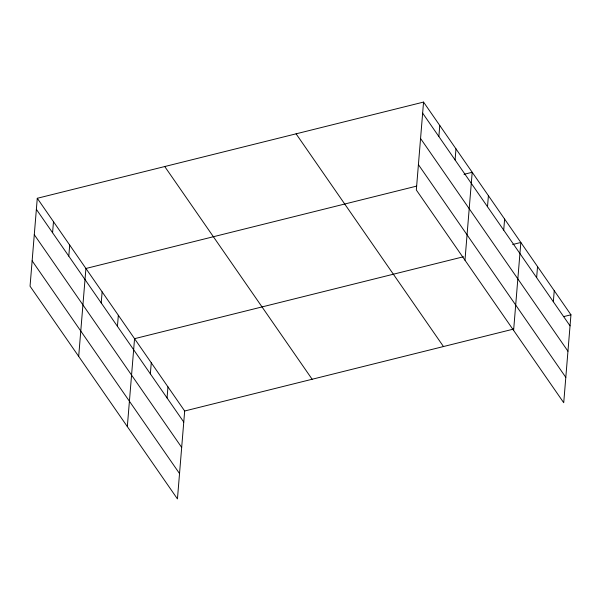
<?xml version="1.0" encoding="UTF-8"?>
<svg xmlns="http://www.w3.org/2000/svg" width="601" height="601" viewBox="0 0 601 601"><rect width="100%" height="100%" fill="white"/><g stroke="black" fill="none" stroke-linecap="round" stroke-linejoin="round"><path stroke-width="0.9" d="M37.277 198.285L30.05 286.204L177.445 498.92L184.672 411.001L37.277 198.285L423.555 102.08L570.95 314.796L563.723 402.715L416.328 189.999L423.555 102.08M52.58 232.737L53.489 221.686M68.799 256.139L69.701 245.08M78.686 356.401L85.92 268.482L416.658 186.107M101.223 302.934L102.132 291.883M117.435 326.335L118.344 315.277M127.329 426.597L134.556 338.679L463.476 256.755M150.355 373.845L151.264 362.786M167.055 397.952L167.964 386.894M438.865 136.532L439.774 125.481M455.077 159.934L455.986 148.875M464.971 260.195L472.198 172.277L464.002 174.32M487.501 206.729L488.41 195.671M503.713 230.13L504.622 219.072M513.607 330.392L520.834 242.473L512.645 244.509M536.633 277.632L537.542 266.581M553.333 301.74L554.242 290.689M184.672 411.001L513.585 329.078M563.663 316.607L570.95 314.796M422.646 113.138L570.041 325.847M420.565 138.5L567.953 351.217M418.416 164.636L565.804 377.353M296.083 133.828L443.478 346.544M164.749 166.537L312.144 379.254M36.368 209.343L183.763 422.06M34.287 234.706L181.675 447.422M32.138 260.842L179.526 473.558"/></g></svg>
